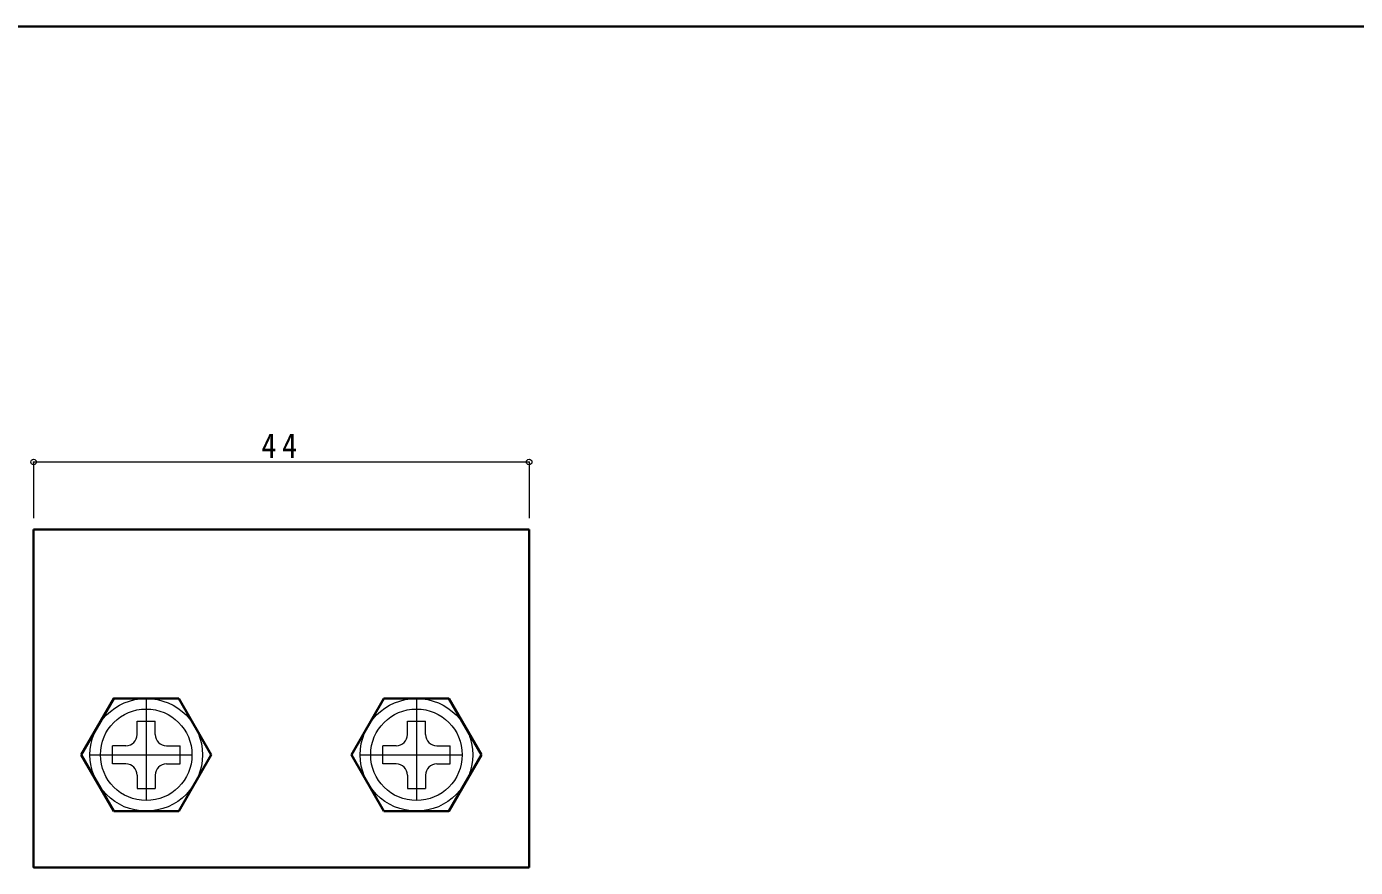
# Model space of a CAD drawing. Units: millimetres on the paper. Extents: x -195 to 195, y -138 to 138.
# Drawn here: x -114.6 to 3.4, y 62.8 to 137.5 of the extents above; entities that cross this region are included whole.
import ezdxf

# ---------------------------------------------------------------- set-up
doc = ezdxf.new("R2010")
doc.units = ezdxf.units.MM
doc.header["$PDMODE"] = 32
doc.header["$PDSIZE"] = 0.5
doc.linetypes.add('CHAIN2', pattern=[12, 9, -1, 1, -1])
for name, color, linetype, lineweight in [('2-1_寸法', 4, 'Continuous', 18), ('2-3_金具', 4, 'Continuous', 18), ('2-B_ボルト', 4, 'Continuous', 18), ('F-0_図面枠', 4, 'Continuous', 18)]:
    doc.layers.add(name, color=color, linetype=linetype, lineweight=lineweight)
doc.styles.add('ＭＳ ゴシック', font='')
doc.styles.get('ＭＳ ゴシック').set_extended_font_data('MS Gothic')

msp = doc.modelspace()

# ---------------------------------------------------------------- linework, layer by layer
at = {"layer": '2-1_寸法'}
for p, q in [((-70, 98.836), (-114, 98.836)), ((-114, 98.836), (-114, 93.836)), ((-70, 98.836), (-70, 93.836))]:
    msp.add_line(p, q, dxfattribs=at)
at = {"layer": '2-1_寸法', "linetype": 'CHAIN2'}
for p, q in [((-104, 77.836), (-104, 67.836)), ((-80, 77.836), (-80, 67.836)), ((-109, 72.836), (-99, 72.836)), ((-85, 72.836), (-75, 72.836))]:
    msp.add_line(p, q, dxfattribs=at)
at = {"layer": '2-1_寸法'}
for p in [(-114, 98.836), (-70, 98.836)]:
    msp.add_point(p, dxfattribs=at)
at = {"layer": '2-3_金具', "color": 7, "lineweight": 35}
for p, q in [((-114, 92.836), (-70, 92.836)), ((-70, 92.836), (-70, 62.836))]:
    msp.add_line(p, q, dxfattribs=at)
msp.add_lwpolyline([(-114, 92.836), (-114, 62.836), (-70, 62.836)], dxfattribs=at)
at = {"layer": '2-B_ボルト', "color": 7, "lineweight": 35}
for p, q in [((-101.113, 77.836), (-98.226, 72.836)), ((-77.113, 77.836), (-74.226, 72.836)), ((-106.887, 67.836), (-109.774, 72.836)), ((-82.887, 67.836), (-85.774, 72.836))]:
    msp.add_line(p, q, dxfattribs=at)
at = {"layer": '2-B_ボルト'}
for p, q in [((-104.8, 75.836), (-103.2, 75.836)), ((-104.8, 74.636), (-104.8, 75.836)), ((-103.2, 74.636), (-103.2, 75.836)), ((-80.8, 75.836), (-79.2, 75.836)), ((-80.8, 74.636), (-80.8, 75.836)), ((-79.2, 74.636), (-79.2, 75.836)), ((-107, 72.036), (-107, 73.636)), ((-105.8, 73.636), (-107, 73.636)), ((-102.2, 73.636), (-101, 73.636)), ((-101, 72.036), (-101, 73.636)), ((-83, 72.036), (-83, 73.636)), ((-81.8, 73.636), (-83, 73.636)), ((-78.2, 73.636), (-77, 73.636)), ((-77, 72.036), (-77, 73.636)), ((-105.8, 72.036), (-107, 72.036)), ((-102.2, 72.036), (-101, 72.036)), ((-81.8, 72.036), (-83, 72.036)), ((-78.2, 72.036), (-77, 72.036)), ((-104.8, 71.036), (-104.8, 69.836)), ((-103.2, 71.036), (-103.2, 69.836)), ((-80.8, 71.036), (-80.8, 69.836)), ((-79.2, 71.036), (-79.2, 69.836)), ((-104.8, 69.836), (-103.2, 69.836)), ((-80.8, 69.836), (-79.2, 69.836))]:
    msp.add_line(p, q, dxfattribs=at)
at = {"layer": '2-B_ボルト', "color": 7, "lineweight": 35}
for points in [[(-101.113, 77.836), (-106.887, 77.836), (-109.774, 72.836)], [(-77.113, 77.836), (-82.887, 77.836), (-85.774, 72.836)], [(-106.887, 67.836), (-101.113, 67.836), (-98.226, 72.836)], [(-82.887, 67.836), (-77.113, 67.836), (-74.226, 72.836)]]:
    msp.add_lwpolyline(points, dxfattribs=at)
at = {"layer": '2-B_ボルト'}
for centre, radius in [((-104, 72.836), 5), ((-104, 72.836), 4.063), ((-80, 72.836), 5), ((-80, 72.836), 4.063)]:
    msp.add_circle(centre, radius, dxfattribs=at)
for centre, start, end in [((-105.8, 74.636), 270, 0), ((-102.2, 74.636), 180, 270), ((-81.8, 74.636), 270, 0), ((-78.2, 74.636), 180, 270), ((-105.8, 71.036), 0, 90), ((-102.2, 71.036), 90, 180), ((-81.8, 71.036), 0, 90), ((-78.2, 71.036), 90, 180)]:
    msp.add_arc(centre, 1, start, end, dxfattribs=at)
at = {"layer": 'F-0_図面枠', "color": 7, "lineweight": 35}
msp.add_line((-194.75, 137.5), (194.75, 137.5), dxfattribs=at)

# ---------------------------------------------------------------- texts
at = {"layer": '2-1_寸法', "color": 7, "insert": (-93.774, 99.195), "char_height": 2.199, "attachment_point": 7, "style": 'ＭＳ ゴシック'}
msp.add_mtext('\\T1.36;\\W0.9;44', dxfattribs=at)

doc.saveas('drawing.dxf')
